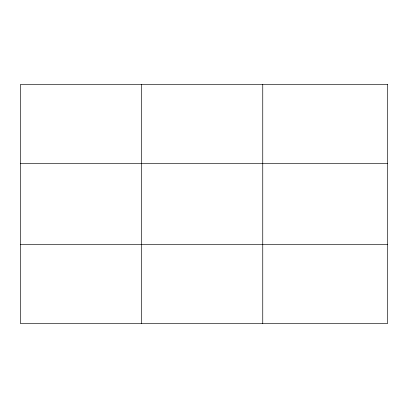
<?xml version="1.0" encoding="UTF-8"?>
<svg xmlns="http://www.w3.org/2000/svg" width="408" height="408" viewBox="0 0 408 408"><rect width="100%" height="100%" fill="white"/><g stroke="black" fill="none" stroke-linecap="round" stroke-linejoin="round"><path stroke-width="0.61" d="M141.576 84.492L141.576 323.508M262.752 84.492L262.752 323.508M20.4 163.368L387.6 163.368M20.4 244.632L387.6 244.632M387.6 84.492L387.6 323.508L20.4 323.508L20.4 84.492L387.6 84.492"/></g></svg>
